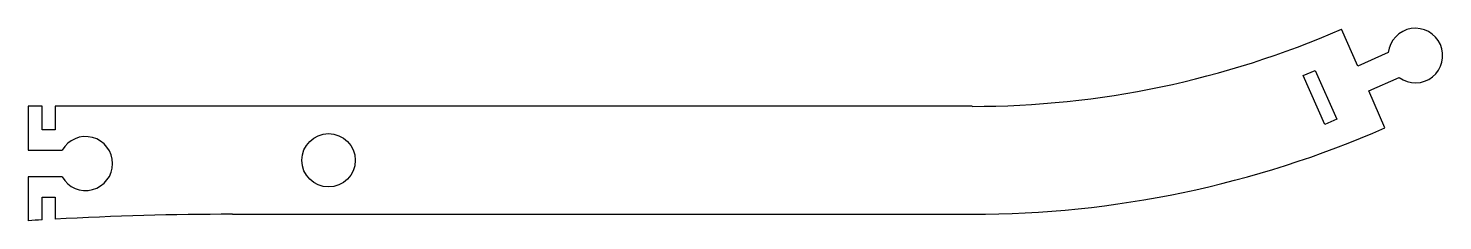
# Model space of a CAD drawing. Header units: millimetres. Extents: x -106 to 105, y -15 to 14.
import ezdxf

# ---------------------------------------------------------------- set-up
doc = ezdxf.new("R2010")
doc.units = ezdxf.units.MM
doc.layers.get('0').update_dxf_attribs({"linetype": 'CONTINUOUS'})

msp = doc.modelspace()

# ---------------------------------------------------------------- linework, layer by layer
for p, q in [((92.08, 8.48), (89.67, 13.98)), ((96.62, 10.48), (92.08, 8.48)), ((83.97, 7.05), (85.76, 7.84)), ((87.17, -0.23), (83.97, 7.05)), ((85.76, 7.84), (88.95, 0.56)), ((93.71, 4.78), (98.25, 6.77)), ((96.12, -0.72), (93.71, 4.78)), ((-103.57, 2.49), (-105.62, 2.49)), ((-105.62, 2.49), (-105.62, -4.04)), ((-103.57, -0.99), (-103.57, 2.49)), ((34.73, 2.49), (-101.62, 2.49)), ((-101.62, 2.49), (-101.62, -0.99)), ((88.95, 0.56), (87.17, -0.23)), ((-101.62, -0.99), (-103.57, -0.99)), ((-105.62, -4.04), (-100.58, -4.04)), ((-100.58, -7.99), (-105.62, -7.99)), ((-105.62, -7.99), (-105.62, -14.52)), ((-103.57, -14.4), (-103.57, -11.04)), ((-103.57, -11.04), (-101.62, -11.04)), ((-101.62, -11.04), (-101.62, -14.29)), ((-75.27, -13.56), (34.73, -13.56))]:
    msp.add_line(p, q)
msp.add_circle((-60.96, -5.54), 3.97)
for centre, radius, start, end in [((34.73, 139.55), 137.07, 270, 293.6294), ((100.65, 10.04), 4.06, -126.3364, 173.7636), ((-97.09, -6.02), 4.01, -150.4624, 150.4624), ((34.73, 139.55), 153.12, 270, 293.6382), ((-75.27, -493.75), 480.18, 93.378, 93.6231), ((-75.27, -493.75), 480.18, 90, 93.145)]:
    msp.add_arc(centre, radius, start, end)

doc.saveas('drawing.dxf')
